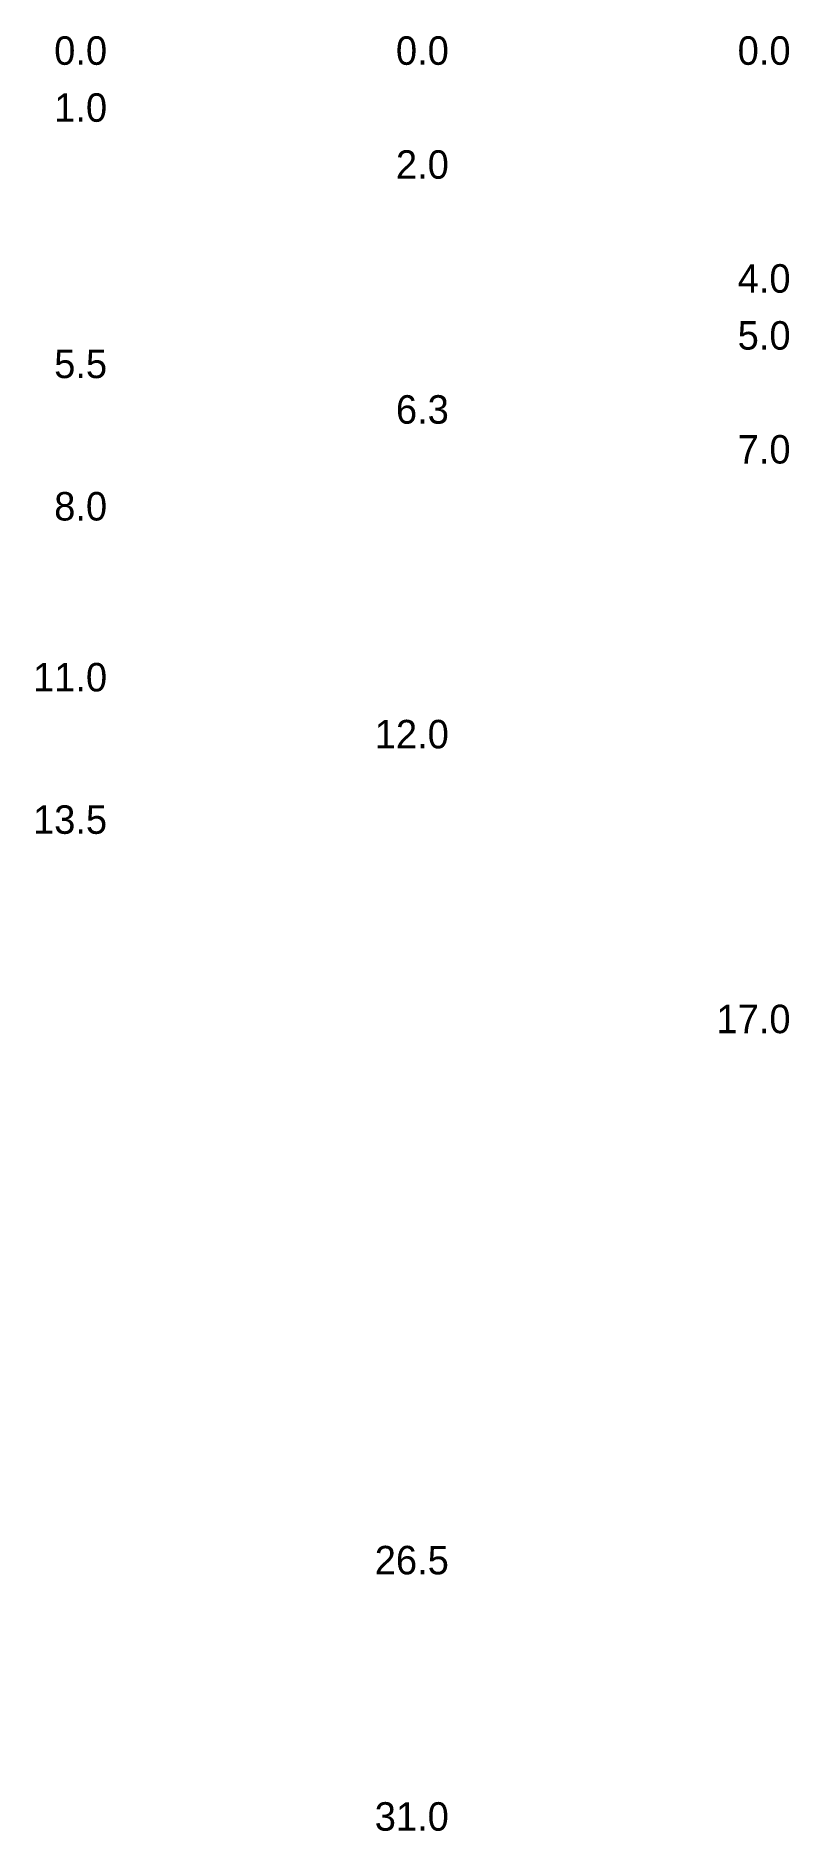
# Model space of a CAD drawing. Header units: metres. Extents: x -1.8 to 11.5, y -31.3 to 0.3.
import ezdxf
from ezdxf.enums import TextEntityAlignment as Align

# ---------------------------------------------------------------- set-up
doc = ezdxf.new("R2010")
doc.units = ezdxf.units.M
doc.layers.add('dimension_text', color=7, linetype='Continuous', true_color=0xffffff)

msp = doc.modelspace()

# ---------------------------------------------------------------- texts
at = {"layer": 'dimension_text'}
for s, p in [('0.0', (-0.5, 0)), ('0.0', (5.5, 0)), ('0.0', (11.5, 0)), ('1.0', (-0.5, -1)), ('2.0', (5.5, -2)), ('4.0', (11.5, -4)), ('5.0', (11.5, -5)), ('5.5', (-0.5, -5.5)), ('6.3', (5.5, -6.3)), ('7.0', (11.5, -7)), ('8.0', (-0.5, -8)), ('11.0', (-0.5, -11)), ('12.0', (5.5, -12)), ('13.5', (-0.5, -13.5)), ('17.0', (11.5, -17)), ('26.5', (5.5, -26.5)), ('31.0', (5.5, -31))]:
    msp.add_text(s, height=0.5, dxfattribs=at).set_placement(p, align=Align.MIDDLE_RIGHT)

doc.saveas('drawing.dxf')
